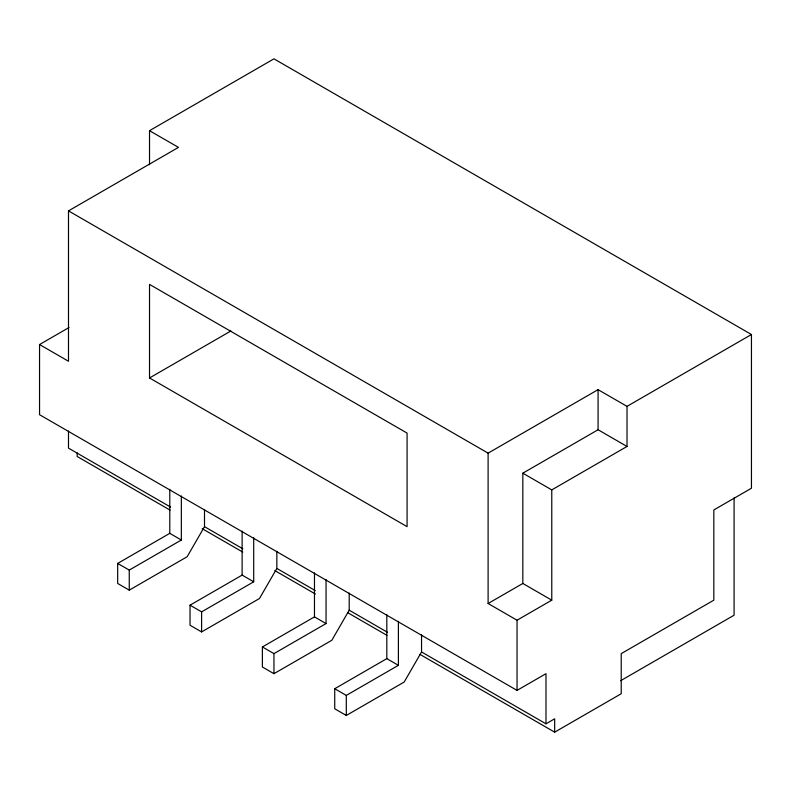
<?xml version="1.0" encoding="UTF-8"?>
<svg xmlns="http://www.w3.org/2000/svg" width="791" height="791" viewBox="0 0 791 791"><rect width="100%" height="100%" fill="white"/><g stroke="black" fill="none" stroke-linecap="round" stroke-linejoin="round"><path stroke-width="1.19" d="M204.503 509.542L204.503 526.658L187.141 556.735L129.259 590.145L117.681 583.461L117.681 563.419L169.778 533.342L181.347 540.026L181.347 496.016M276.85 551.307L276.85 568.432L259.488 598.5L201.606 631.92L190.038 625.236L190.038 605.184L242.125 575.106L253.703 581.79L253.703 537.781M349.197 593.082L349.197 610.197L331.834 640.275L273.953 673.685L262.385 667.001L262.385 646.959L314.472 616.881L326.05 623.565L326.05 579.556M421.544 634.847L421.544 651.962L404.181 682.04L346.3 715.46L334.731 708.776L334.731 688.724L386.819 658.646L398.397 665.33L398.397 621.321M149.519 164.706L149.519 130.683L273.953 58.841L751.45 334.514L751.45 488.225L713.828 509.948L713.828 600.171L621.222 653.633L621.222 693.737L554.669 732.159L420.07 654.454M554.669 732.159L554.669 718.801L545.988 723.814L545.988 673.685L517.047 690.395L39.55 414.711L39.55 344.54L68.491 361.25L68.491 210.881L178.459 147.383L149.519 130.683M39.55 344.54L69.015 327.533M149.519 377.96L407.078 526.658L407.078 433.092L149.519 284.394L149.519 377.96L230.863 330.994M117.681 563.419L129.259 570.093L181.347 540.026M190.038 605.184L201.606 611.868L253.703 581.79M68.491 210.881L488.106 453.144L598.075 389.647L627.016 406.356L751.45 334.514M488.106 453.144L488.106 603.513L522.831 583.461L522.831 473.186L598.075 429.75L627.016 446.46L627.016 406.356M522.831 473.186L551.772 489.896L627.016 446.46M262.385 646.959L273.953 653.633L326.05 623.565M334.731 688.724L346.3 695.408L398.397 665.33M488.106 603.513L517.047 620.223L551.772 600.171L551.772 489.896M620.668 680.695L734.088 615.21L734.088 497.954M522.831 583.461L551.772 600.171M170.589 507.08L68.491 448.131L68.491 431.016M204.503 526.658L242.886 548.816M276.85 568.432L315.233 590.59M349.197 610.197L387.58 632.355M421.544 651.962L545.988 723.814M170.105 510.146L77.172 456.486L77.172 452.838M202.15 528.645L242.748 552.078M274.793 570.578L315.382 594.021M347.427 612.521L386.957 635.341M598.075 389.647L598.075 429.75M517.047 620.223L517.047 690.395M386.819 614.637L386.819 658.646M346.3 695.408L346.3 715.46M314.472 572.872L314.472 616.881M273.953 653.633L273.953 673.685M242.125 531.097L242.125 575.106M201.606 611.868L201.606 631.92M169.778 489.332L169.778 533.342M129.259 570.093L129.259 590.145"/></g></svg>
